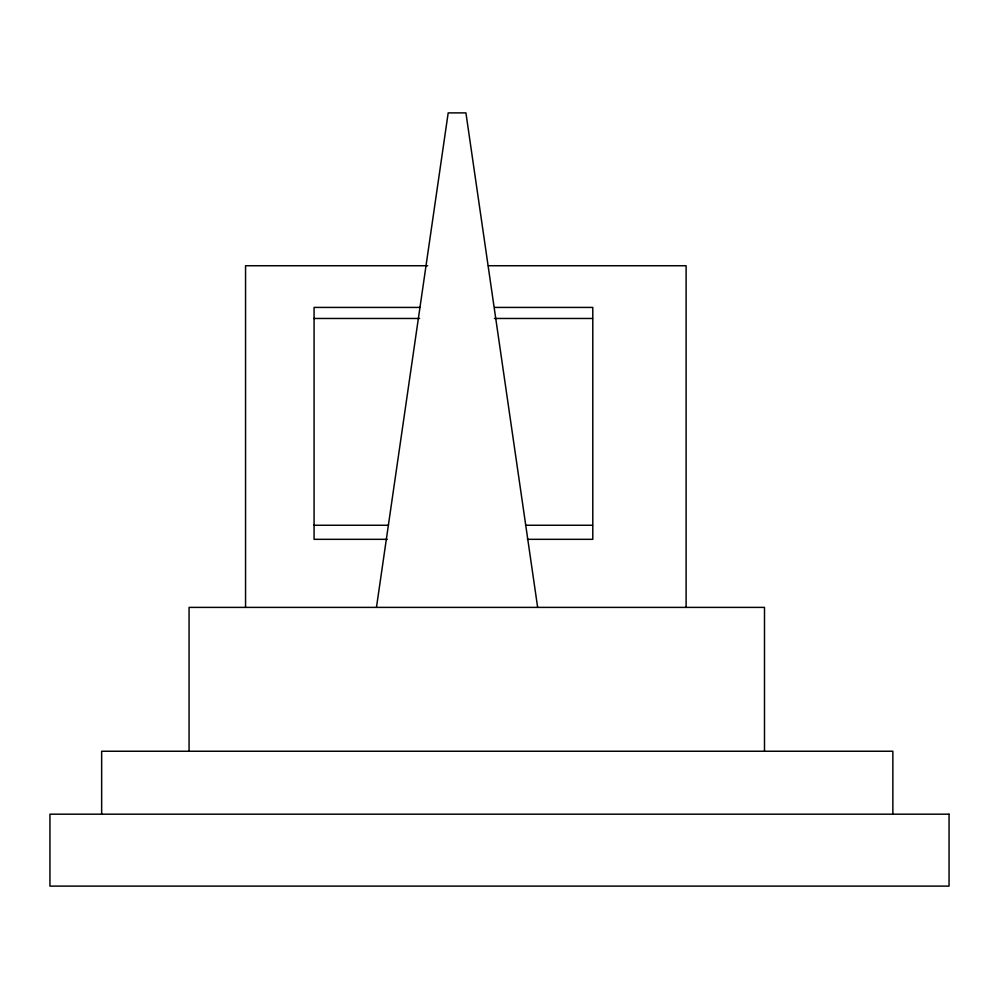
<?xml version="1.0" encoding="UTF-8"?>
<svg xmlns="http://www.w3.org/2000/svg" width="999" height="999" viewBox="0 0 999 999"><rect width="100%" height="100%" fill="white"/><g stroke="black" fill="none" stroke-linecap="round" stroke-linejoin="round"><path stroke-width="1.5" d="M376.461 607.392L448.189 112.887L465.921 112.887L537.649 607.392M427.684 265.734L245.554 265.734L245.554 607.392M488.399 265.734L686.113 265.734L686.113 607.392M419.955 307.417L314.073 307.417L314.073 539.323L387.25 539.323M494.692 307.417L592.794 307.417L592.794 539.323L527.397 539.323M313.686 318.469L419.617 318.469M494.405 318.469L592.544 318.469M313.686 525.262L388.461 525.262M525.561 525.262L592.544 525.262M892.856 814.185L892.856 751.248L101.648 751.248L101.648 814.185M764.497 751.248L764.497 607.392L189.073 607.392L189.073 751.248M949.05 814.185L49.95 814.185L49.95 886.113L949.05 886.113L949.05 814.185"/></g></svg>
